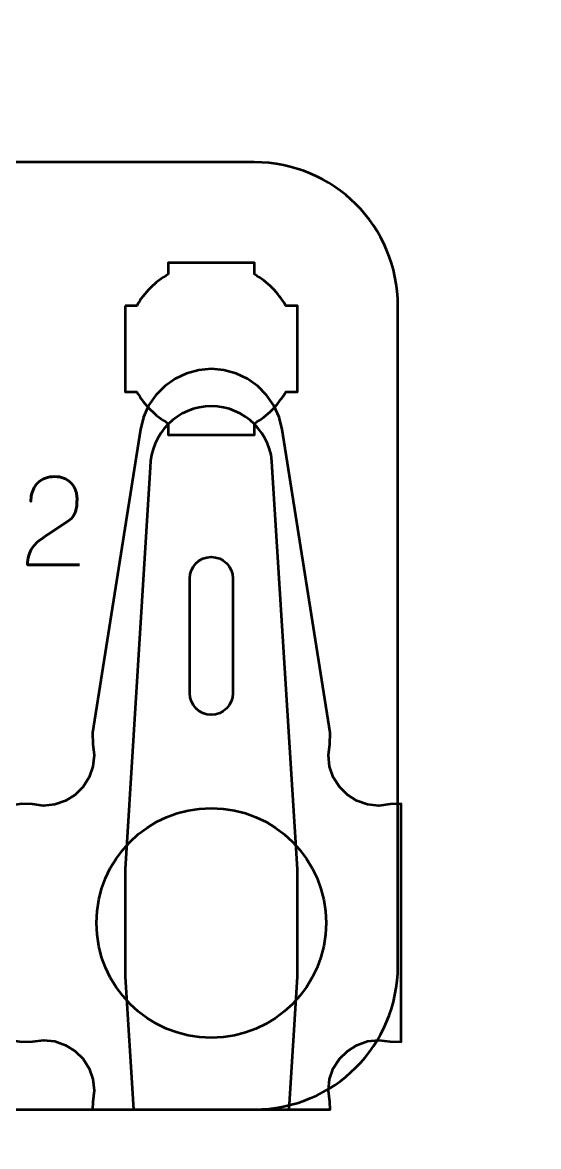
# Model space of a CAD drawing. Header units: centimetres. Extents: x -21 to 0, y -29.7 to 0.
# Drawn here: x -14.164 to -12.366, y -24.629 to -20.713 of the extents above; entities that cross this region are included whole.
import ezdxf

# ---------------------------------------------------------------- set-up
doc = ezdxf.new("R2010")
doc.units = ezdxf.units.CM
doc.header["$MEASUREMENT"] = 0
doc.layers.add('Layer 1', color=7, linetype='Continuous')

msp = doc.modelspace()

# ---------------------------------------------------------------- linework, layer by layer
at = {"layer": 'Layer 1', "color": 250, "lineweight": 53}
msp.add_ellipse((-13.50589, -23.85), major_axis=(0, 0.4), ratio=1, dxfattribs=at)
at = {"layer": 'Layer 1', "color": 22, "lineweight": 53}
msp.add_open_spline([(-21.00003, -29.19995), (-21.00003, -29.19995), (-21.00003, -0.49992), (-21.00003, -0.49992), (-21.00003, -0.49992), (-21.00003, -0.22295), (-20.77694, 0.00004), (-20.49994, 0.00004), (-20.49994, 0.00004), (-20.49994, 0.00004), (-0.50008, 0.00004), (-0.50008, 0.00004), (-0.50008, 0.00004), (-0.22294, 0.00004), (0.00002, -0.22295), (0.00002, -0.49992), (0.00002, -0.49992), (0.00002, -0.49992), (0.00002, -29.19995), (0.00002, -29.19995), (0.00002, -29.19995), (0.00002, -29.47695), (-0.22294, -29.70004), (-0.50008, -29.70004), (-0.50008, -29.70004), (-0.50008, -29.70004), (-20.49994, -29.70004), (-20.49994, -29.70004), (-20.49994, -29.70004), (-20.77694, -29.70004), (-21.00003, -29.47695), (-21.00003, -29.19995)], degree=3, knots=[0, 0, 0, 0, 0.125, 0.125, 0.125, 0.125, 0.25, 0.25, 0.25, 0.25, 0.375, 0.375, 0.375, 0.375, 0.5, 0.5, 0.5, 0.5, 0.625, 0.625, 0.625, 0.625, 0.75, 0.75, 0.75, 0.75, 0.875, 0.875, 0.875, 0.875, 1, 1, 1, 1], dxfattribs=at)
at = {"layer": 'Layer 1', "color": 114, "lineweight": 53}
msp.add_open_spline([(-15.65583, -21.19997), (-15.65583, -21.19997), (-13.35596, -21.19997), (-13.35596, -21.19997), (-13.35596, -21.19997), (-13.07882, -21.19997), (-12.85586, -21.42306), (-12.85586, -21.70006), (-12.85586, -21.70006), (-12.85586, -21.70006), (-12.85586, -23.99993), (-12.85586, -23.99993), (-12.85586, -23.99993), (-12.85586, -24.27707), (-13.07882, -24.50003), (-13.35596, -24.50003), (-13.35596, -24.50003), (-13.35596, -24.50003), (-15.65583, -24.50003), (-15.65583, -24.50003), (-15.65583, -24.50003), (-15.93283, -24.50003), (-16.15592, -24.27707), (-16.15592, -23.99993), (-16.15592, -23.99993), (-16.15592, -23.99993), (-16.15592, -21.70006), (-16.15592, -21.70006), (-16.15592, -21.70006), (-16.15592, -21.42306), (-15.93283, -21.19997), (-15.65583, -21.19997)], degree=3, knots=[0, 0, 0, 0, 0.125, 0.125, 0.125, 0.125, 0.25, 0.25, 0.25, 0.25, 0.375, 0.375, 0.375, 0.375, 0.5, 0.5, 0.5, 0.5, 0.625, 0.625, 0.625, 0.625, 0.75, 0.75, 0.75, 0.75, 0.875, 0.875, 0.875, 0.875, 1, 1, 1, 1], dxfattribs=at)
at = {"layer": 'Layer 1', "lineweight": 53}
msp.add_open_spline([(-13.80589, -21.69994), (-13.80589, -21.69994), (-13.76569, -21.69994), (-13.76569, -21.69994), (-13.76569, -21.69994), (-13.73936, -21.65442), (-13.7014, -21.61649), (-13.65589, -21.59016), (-13.65589, -21.59016), (-13.65589, -21.59016), (-13.65589, -21.54994), (-13.65589, -21.54994), (-13.65589, -21.54994), (-13.65589, -21.54994), (-13.35589, -21.54994), (-13.35589, -21.54994), (-13.35589, -21.54994), (-13.35589, -21.54994), (-13.35589, -21.59013), (-13.35589, -21.59013), (-13.35589, -21.59013), (-13.31036, -21.61646), (-13.27237, -21.65441), (-13.24601, -21.69994), (-13.24601, -21.69994), (-13.24601, -21.69994), (-13.20589, -21.69994), (-13.20589, -21.69994), (-13.20589, -21.69994), (-13.20589, -21.69994), (-13.20589, -21.84536), (-13.20589, -21.84536), (-13.20589, -21.84536), (-13.20589, -21.84536), (-13.20583, -21.85001), (-13.20583, -21.85001), (-13.20583, -21.85001), (-13.20583, -21.85001), (-13.20589, -21.85465), (-13.20589, -21.85465), (-13.20589, -21.85465), (-13.20589, -21.85465), (-13.20589, -21.99994), (-13.20589, -21.99994), (-13.20589, -21.99994), (-13.20589, -21.99994), (-13.24596, -21.99994), (-13.24596, -21.99994), (-13.24596, -21.99994), (-13.27231, -22.04551), (-13.31031, -22.08352), (-13.35589, -22.10988), (-13.35589, -22.10988), (-13.35589, -22.10988), (-13.35589, -22.14994), (-13.35589, -22.14994), (-13.35589, -22.14994), (-13.35589, -22.14994), (-13.49917, -22.14994), (-13.49917, -22.14994), (-13.49917, -22.14994), (-13.49917, -22.14994), (-13.50584, -22.15002), (-13.50584, -22.15002), (-13.50584, -22.15002), (-13.50584, -22.15002), (-13.51252, -22.14994), (-13.51252, -22.14994), (-13.51252, -22.14994), (-13.51252, -22.14994), (-13.65589, -22.14994), (-13.65589, -22.14994), (-13.65589, -22.14994), (-13.65589, -22.14994), (-13.65589, -22.10984), (-13.65589, -22.10984), (-13.65589, -22.10984), (-13.70143, -22.08348), (-13.73941, -22.04549), (-13.76574, -21.99994), (-13.76574, -21.99994), (-13.76574, -21.99994), (-13.80589, -21.99994), (-13.80589, -21.99994), (-13.80589, -21.99994), (-13.80589, -21.99994), (-13.80589, -21.69994), (-13.80589, -21.69994)], degree=3, knots=[0, 0, 0, 0, 0.0454545, 0.0454545, 0.0454545, 0.0454545, 0.0909091, 0.0909091, 0.0909091, 0.0909091, 0.1363636, 0.1363636, 0.1363636, 0.1363636, 0.1818182, 0.1818182, 0.1818182, 0.1818182, 0.2272727, 0.2272727, 0.2272727, 0.2272727, 0.2727273, 0.2727273, 0.2727273, 0.2727273, 0.3181818, 0.3181818, 0.3181818, 0.3181818, 0.3636364, 0.3636364, 0.3636364, 0.3636364, 0.4090909, 0.4090909, 0.4090909, 0.4090909, 0.4545455, 0.4545455, 0.4545455, 0.4545455, 0.5, 0.5, 0.5, 0.5, 0.5454545, 0.5454545, 0.5454545, 0.5454545, 0.5909091, 0.5909091, 0.5909091, 0.5909091, 0.6363636, 0.6363636, 0.6363636, 0.6363636, 0.6818182, 0.6818182, 0.6818182, 0.6818182, 0.7272727, 0.7272727, 0.7272727, 0.7272727, 0.7727273, 0.7727273, 0.7727273, 0.7727273, 0.8181818, 0.8181818, 0.8181818, 0.8181818, 0.8636364, 0.8636364, 0.8636364, 0.8636364, 0.9090909, 0.9090909, 0.9090909, 0.9090909, 0.9545455, 0.9545455, 0.9545455, 0.9545455, 1, 1, 1, 1], dxfattribs=at)
at = {"layer": 'Layer 1', "color": 30, "lineweight": 53}
for points, knots in [([(-13.25916, -22.1307), (-13.25916, -22.1307), (-13.09202, -23.18818), (-13.09202, -23.18818), (-13.09202, -23.18818), (-13.09202, -23.18818), (-13.09281, -23.227), (-13.09281, -23.227), (-13.09281, -23.227), (-13.09281, -23.227), (-13.09757, -23.26582), (-13.09757, -23.26582), (-13.09757, -23.26582), (-13.09757, -23.26582), (-13.0936, -23.30463), (-13.0936, -23.30463), (-13.0936, -23.30463), (-13.0936, -23.30463), (-13.08093, -23.34185), (-13.08093, -23.34185), (-13.08093, -23.34185), (-13.08093, -23.34185), (-13.05954, -23.37592), (-13.05954, -23.37592), (-13.05954, -23.37592), (-13.05954, -23.37592), (-13.0318, -23.40364), (-13.0318, -23.40364), (-13.0318, -23.40364), (-13.0318, -23.40364), (-12.99855, -23.42423), (-12.99855, -23.42423), (-12.99855, -23.42423), (-12.99855, -23.42423), (-12.96131, -23.4377), (-12.96131, -23.4377), (-12.96131, -23.4377), (-12.96131, -23.4377), (-12.9217, -23.44166), (-12.9217, -23.44166), (-12.9217, -23.44166), (-12.9217, -23.44166), (-12.8829, -23.43691), (-12.8829, -23.43691), (-12.8829, -23.43691), (-12.8829, -23.43691), (-12.84409, -23.43532), (-12.84409, -23.43532), (-12.84409, -23.43532), (-12.84409, -23.43532), (-12.84409, -24.26389), (-12.84409, -24.26389), (-12.84409, -24.26389), (-12.84409, -24.26389), (-12.8829, -24.26309), (-12.8829, -24.26309), (-12.8829, -24.26309), (-12.8829, -24.26309), (-12.9217, -24.25834), (-12.9217, -24.25834), (-12.9217, -24.25834), (-12.9217, -24.25834), (-12.96131, -24.26231), (-12.96131, -24.26231), (-12.96131, -24.26231), (-12.96131, -24.26231), (-12.99855, -24.27577), (-12.99855, -24.27577), (-12.99855, -24.27577), (-12.99855, -24.27577), (-13.0318, -24.29636), (-13.0318, -24.29636), (-13.0318, -24.29636), (-13.0318, -24.29636), (-13.05954, -24.32409), (-13.05954, -24.32409), (-13.05954, -24.32409), (-13.05954, -24.32409), (-13.08093, -24.35736), (-13.08093, -24.35736), (-13.08093, -24.35736), (-13.08093, -24.35736), (-13.0936, -24.39459), (-13.0936, -24.39459), (-13.0936, -24.39459), (-13.0936, -24.39459), (-13.09757, -24.43419), (-13.09757, -24.43419), (-13.09757, -24.43419), (-13.09757, -24.43419), (-13.09281, -24.47301), (-13.09281, -24.47301), (-13.09281, -24.47301), (-13.09281, -24.47301), (-13.09226, -24.50003), (-13.09226, -24.50003), (-13.09226, -24.50003), (-13.09226, -24.50003), (-13.91954, -24.50003), (-13.91954, -24.50003), (-13.91954, -24.50003), (-13.91954, -24.50003), (-13.91899, -24.47301), (-13.91899, -24.47301), (-13.91899, -24.47301), (-13.91899, -24.47301), (-13.91424, -24.43419), (-13.91424, -24.43419), (-13.91424, -24.43419), (-13.91424, -24.43419), (-13.9182, -24.39459), (-13.9182, -24.39459), (-13.9182, -24.39459), (-13.9182, -24.39459), (-13.93087, -24.35736), (-13.93087, -24.35736), (-13.93087, -24.35736), (-13.93087, -24.35736), (-13.95226, -24.32409), (-13.95226, -24.32409), (-13.95226, -24.32409), (-13.95226, -24.32409), (-13.97999, -24.29636), (-13.97999, -24.29636), (-13.97999, -24.29636), (-13.97999, -24.29636), (-14.01326, -24.27577), (-14.01326, -24.27577), (-14.01326, -24.27577), (-14.01326, -24.27577), (-14.05048, -24.26231), (-14.05048, -24.26231), (-14.05048, -24.26231), (-14.05048, -24.26231), (-14.09009, -24.25834), (-14.09009, -24.25834), (-14.09009, -24.25834), (-14.09009, -24.25834), (-14.1289, -24.26309), (-14.1289, -24.26309), (-14.1289, -24.26309), (-14.1289, -24.26309), (-14.16692, -24.26389), (-14.16692, -24.26389), (-14.16692, -24.26389), (-14.16692, -24.26389), (-15.2244, -24.09675), (-15.2244, -24.09675), (-15.2244, -24.09675), (-15.2244, -24.09675), (-15.26717, -24.08645), (-15.26717, -24.08645), (-15.26717, -24.08645), (-15.26717, -24.08645), (-15.30678, -24.06823), (-15.30678, -24.06823), (-15.30678, -24.06823), (-15.30678, -24.06823), (-15.34322, -24.04288), (-15.34322, -24.04288), (-15.34322, -24.04288), (-15.34322, -24.04288), (-15.3749, -24.01199), (-15.3749, -24.01199), (-15.3749, -24.01199), (-15.3749, -24.01199), (-15.40025, -23.97635), (-15.40025, -23.97635), (-15.40025, -23.97635), (-15.40025, -23.97635), (-15.41925, -23.93674), (-15.41925, -23.93674), (-15.41925, -23.93674), (-15.41925, -23.93674), (-15.43115, -23.89397), (-15.43115, -23.89397), (-15.43115, -23.89397), (-15.43115, -23.89397), (-15.43511, -23.84961), (-15.43511, -23.84961), (-15.43511, -23.84961), (-15.43511, -23.84961), (-15.43115, -23.80604), (-15.43115, -23.80604), (-15.43115, -23.80604), (-15.43115, -23.80604), (-15.41925, -23.76327), (-15.41925, -23.76327), (-15.41925, -23.76327), (-15.41925, -23.76327), (-15.40025, -23.72366), (-15.40025, -23.72366), (-15.40025, -23.72366), (-15.40025, -23.72366), (-15.3749, -23.68722), (-15.3749, -23.68722), (-15.3749, -23.68722), (-15.3749, -23.68722), (-15.34322, -23.65633), (-15.34322, -23.65633), (-15.34322, -23.65633), (-15.34322, -23.65633), (-15.30678, -23.63178), (-15.30678, -23.63178), (-15.30678, -23.63178), (-15.30678, -23.63178), (-15.26717, -23.61355), (-15.26717, -23.61355), (-15.26717, -23.61355), (-15.26717, -23.61355), (-15.2244, -23.60326), (-15.2244, -23.60326), (-15.2244, -23.60326), (-15.2244, -23.60326), (-14.16692, -23.43532), (-14.16692, -23.43532), (-14.16692, -23.43532), (-14.16692, -23.43532), (-14.1289, -23.43691), (-14.1289, -23.43691), (-14.1289, -23.43691), (-14.1289, -23.43691), (-14.09009, -23.44166), (-14.09009, -23.44166), (-14.09009, -23.44166), (-14.09009, -23.44166), (-14.05048, -23.4377), (-14.05048, -23.4377), (-14.05048, -23.4377), (-14.05048, -23.4377), (-14.01326, -23.42423), (-14.01326, -23.42423), (-14.01326, -23.42423), (-14.01326, -23.42423), (-13.97999, -23.40364), (-13.97999, -23.40364), (-13.97999, -23.40364), (-13.97999, -23.40364), (-13.95226, -23.37592), (-13.95226, -23.37592), (-13.95226, -23.37592), (-13.95226, -23.37592), (-13.93087, -23.34185), (-13.93087, -23.34185), (-13.93087, -23.34185), (-13.93087, -23.34185), (-13.9182, -23.30463), (-13.9182, -23.30463), (-13.9182, -23.30463), (-13.9182, -23.30463), (-13.91424, -23.26582), (-13.91424, -23.26582), (-13.91424, -23.26582), (-13.91424, -23.26582), (-13.91899, -23.227), (-13.91899, -23.227), (-13.91899, -23.227), (-13.91899, -23.227), (-13.91978, -23.18818), (-13.91978, -23.18818), (-13.91978, -23.18818), (-13.91978, -23.18818), (-13.75265, -22.1307), (-13.75265, -22.1307), (-13.75265, -22.1307), (-13.75265, -22.1307), (-13.74235, -22.08793), (-13.74235, -22.08793), (-13.74235, -22.08793), (-13.74235, -22.08793), (-13.72413, -22.04753), (-13.72413, -22.04753), (-13.72413, -22.04753), (-13.72413, -22.04753), (-13.69878, -22.01109), (-13.69878, -22.01109), (-13.69878, -22.01109), (-13.69878, -22.01109), (-13.66789, -21.9802), (-13.66789, -21.9802), (-13.66789, -21.9802), (-13.66789, -21.9802), (-13.63225, -21.95406), (-13.63225, -21.95406), (-13.63225, -21.95406), (-13.63225, -21.95406), (-13.59264, -21.93584), (-13.59264, -21.93584), (-13.59264, -21.93584), (-13.59264, -21.93584), (-13.54985, -21.92396), (-13.54985, -21.92396), (-13.54985, -21.92396), (-13.54985, -21.92396), (-13.5055, -21.92), (-13.5055, -21.92), (-13.5055, -21.92), (-13.5055, -21.92), (-13.46193, -21.92396), (-13.46193, -21.92396), (-13.46193, -21.92396), (-13.46193, -21.92396), (-13.41916, -21.93584), (-13.41916, -21.93584), (-13.41916, -21.93584), (-13.41916, -21.93584), (-13.37955, -21.95406), (-13.37955, -21.95406), (-13.37955, -21.95406), (-13.37955, -21.95406), (-13.34391, -21.9802), (-13.34391, -21.9802), (-13.34391, -21.9802), (-13.34391, -21.9802), (-13.31302, -22.01109), (-13.31302, -22.01109), (-13.31302, -22.01109), (-13.31302, -22.01109), (-13.28766, -22.04753), (-13.28766, -22.04753), (-13.28766, -22.04753), (-13.28766, -22.04753), (-13.26945, -22.08793), (-13.26945, -22.08793), (-13.26945, -22.08793), (-13.26945, -22.08793), (-13.25916, -22.1307), (-13.25916, -22.1307)], [0, 0, 0, 0, 0.0121951, 0.0121951, 0.0121951, 0.0121951, 0.0243902, 0.0243902, 0.0243902, 0.0243902, 0.0365854, 0.0365854, 0.0365854, 0.0365854, 0.0487805, 0.0487805, 0.0487805, 0.0487805, 0.0609756, 0.0609756, 0.0609756, 0.0609756, 0.0731707, 0.0731707, 0.0731707, 0.0731707, 0.0853659, 0.0853659, 0.0853659, 0.0853659, 0.097561, 0.097561, 0.097561, 0.097561, 0.1097561, 0.1097561, 0.1097561, 0.1097561, 0.1219512, 0.1219512, 0.1219512, 0.1219512, 0.1341463, 0.1341463, 0.1341463, 0.1341463, 0.1463415, 0.1463415, 0.1463415, 0.1463415, 0.1585366, 0.1585366, 0.1585366, 0.1585366, 0.1707317, 0.1707317, 0.1707317, 0.1707317, 0.1829268, 0.1829268, 0.1829268, 0.1829268, 0.195122, 0.195122, 0.195122, 0.195122, 0.2073171, 0.2073171, 0.2073171, 0.2073171, 0.2195122, 0.2195122, 0.2195122, 0.2195122, 0.2317073, 0.2317073, 0.2317073, 0.2317073, 0.2439024, 0.2439024, 0.2439024, 0.2439024, 0.2560976, 0.2560976, 0.2560976, 0.2560976, 0.2682927, 0.2682927, 0.2682927, 0.2682927, 0.2804878, 0.2804878, 0.2804878, 0.2804878, 0.2926829, 0.2926829, 0.2926829, 0.2926829, 0.304878, 0.304878, 0.304878, 0.304878, 0.3170732, 0.3170732, 0.3170732, 0.3170732, 0.3292683, 0.3292683, 0.3292683, 0.3292683, 0.3414634, 0.3414634, 0.3414634, 0.3414634, 0.3536585, 0.3536585, 0.3536585, 0.3536585, 0.3658537, 0.3658537, 0.3658537, 0.3658537, 0.3780488, 0.3780488, 0.3780488, 0.3780488, 0.3902439, 0.3902439, 0.3902439, 0.3902439, 0.402439, 0.402439, 0.402439, 0.402439, 0.4146341, 0.4146341, 0.4146341, 0.4146341, 0.4268293, 0.4268293, 0.4268293, 0.4268293, 0.4390244, 0.4390244, 0.4390244, 0.4390244, 0.4512195, 0.4512195, 0.4512195, 0.4512195, 0.4634146, 0.4634146, 0.4634146, 0.4634146, 0.4756098, 0.4756098, 0.4756098, 0.4756098, 0.4878049, 0.4878049, 0.4878049, 0.4878049, 0.5, 0.5, 0.5, 0.5, 0.5121951, 0.5121951, 0.5121951, 0.5121951, 0.5243902, 0.5243902, 0.5243902, 0.5243902, 0.5365854, 0.5365854, 0.5365854, 0.5365854, 0.5487805, 0.5487805, 0.5487805, 0.5487805, 0.5609756, 0.5609756, 0.5609756, 0.5609756, 0.5731707, 0.5731707, 0.5731707, 0.5731707, 0.5853659, 0.5853659, 0.5853659, 0.5853659, 0.597561, 0.597561, 0.597561, 0.597561, 0.6097561, 0.6097561, 0.6097561, 0.6097561, 0.6219512, 0.6219512, 0.6219512, 0.6219512, 0.6341463, 0.6341463, 0.6341463, 0.6341463, 0.6463415, 0.6463415, 0.6463415, 0.6463415, 0.6585366, 0.6585366, 0.6585366, 0.6585366, 0.6707317, 0.6707317, 0.6707317, 0.6707317, 0.6829268, 0.6829268, 0.6829268, 0.6829268, 0.695122, 0.695122, 0.695122, 0.695122, 0.7073171, 0.7073171, 0.7073171, 0.7073171, 0.7195122, 0.7195122, 0.7195122, 0.7195122, 0.7317073, 0.7317073, 0.7317073, 0.7317073, 0.7439024, 0.7439024, 0.7439024, 0.7439024, 0.7560976, 0.7560976, 0.7560976, 0.7560976, 0.7682927, 0.7682927, 0.7682927, 0.7682927, 0.7804878, 0.7804878, 0.7804878, 0.7804878, 0.7926829, 0.7926829, 0.7926829, 0.7926829, 0.804878, 0.804878, 0.804878, 0.804878, 0.8170732, 0.8170732, 0.8170732, 0.8170732, 0.8292683, 0.8292683, 0.8292683, 0.8292683, 0.8414634, 0.8414634, 0.8414634, 0.8414634, 0.8536585, 0.8536585, 0.8536585, 0.8536585, 0.8658537, 0.8658537, 0.8658537, 0.8658537, 0.8780488, 0.8780488, 0.8780488, 0.8780488, 0.8902439, 0.8902439, 0.8902439, 0.8902439, 0.902439, 0.902439, 0.902439, 0.902439, 0.9146341, 0.9146341, 0.9146341, 0.9146341, 0.9268293, 0.9268293, 0.9268293, 0.9268293, 0.9390244, 0.9390244, 0.9390244, 0.9390244, 0.9512195, 0.9512195, 0.9512195, 0.9512195, 0.9634146, 0.9634146, 0.9634146, 0.9634146, 0.9756098, 0.9756098, 0.9756098, 0.9756098, 0.9878049, 0.9878049, 0.9878049, 0.9878049, 1, 1, 1, 1]), ([(-13.80589, -24.0375), (-13.80589, -24.0375), (-13.80589, -23.6625), (-13.80589, -23.6625), (-13.80589, -23.6625), (-13.80589, -23.6625), (-13.71839, -22.2625), (-13.71839, -22.2625), (-13.71839, -22.2625), (-13.71839, -22.14546), (-13.62293, -22.05), (-13.50589, -22.05), (-13.50589, -22.05), (-13.38885, -22.05), (-13.29339, -22.14546), (-13.29339, -22.2625), (-13.29339, -22.2625), (-13.29339, -22.2625), (-13.20589, -23.6625), (-13.20589, -23.6625), (-13.20589, -23.6625), (-13.20589, -23.6625), (-13.20589, -24.0375), (-13.20589, -24.0375), (-13.20589, -24.0375), (-13.20589, -24.0375), (-13.2348, -24.50003), (-13.2348, -24.50003), (-13.2348, -24.50003), (-13.2348, -24.50003), (-13.77698, -24.50003), (-13.77698, -24.50003), (-13.77698, -24.50003), (-13.77698, -24.50003), (-13.80589, -24.0375), (-13.80589, -24.0375)], [0, 0, 0, 0, 0.1111111, 0.1111111, 0.1111111, 0.1111111, 0.2222222, 0.2222222, 0.2222222, 0.2222222, 0.3333333, 0.3333333, 0.3333333, 0.3333333, 0.4444444, 0.4444444, 0.4444444, 0.4444444, 0.5555556, 0.5555556, 0.5555556, 0.5555556, 0.6666667, 0.6666667, 0.6666667, 0.6666667, 0.7777778, 0.7777778, 0.7777778, 0.7777778, 0.8888889, 0.8888889, 0.8888889, 0.8888889, 1, 1, 1, 1]), ([(-13.96479, -22.60282), (-13.96479, -22.60282), (-14.1464, -22.60282), (-14.1464, -22.60282), (-14.1464, -22.60282), (-14.14605, -22.59054), (-14.1445, -22.57968), (-14.14188, -22.57036), (-14.14188, -22.57036), (-14.1392, -22.56105), (-14.13561, -22.55287), (-14.13116, -22.54581), (-14.13116, -22.54581), (-14.12664, -22.53876), (-14.12149, -22.53248), (-14.11564, -22.52697), (-14.11564, -22.52697), (-14.10978, -22.5214), (-14.1035, -22.51632), (-14.09673, -22.51152), (-14.09673, -22.51152), (-14.08996, -22.50679), (-14.08297, -22.50207), (-14.0757, -22.49741), (-14.0757, -22.49741), (-14.0757, -22.49741), (-14.00331, -22.44915), (-14.00331, -22.44915), (-14.00331, -22.44915), (-13.99591, -22.44393), (-13.99012, -22.43822), (-13.98603, -22.43208), (-13.98603, -22.43208), (-13.98187, -22.42594), (-13.97897, -22.41945), (-13.97721, -22.4126), (-13.97721, -22.4126), (-13.97552, -22.40583), (-13.97446, -22.39885), (-13.97411, -22.39179), (-13.97411, -22.39179), (-13.97375, -22.38466), (-13.97361, -22.37754), (-13.97368, -22.37041), (-13.97368, -22.37041), (-13.97368, -22.36456), (-13.97446, -22.35828), (-13.97601, -22.3515), (-13.97601, -22.3515), (-13.97763, -22.3448), (-13.98017, -22.3381), (-13.98377, -22.33147), (-13.98377, -22.33147), (-13.98737, -22.32483), (-13.99217, -22.31877), (-13.99816, -22.31326), (-13.99816, -22.31326), (-14.00416, -22.30783), (-14.01157, -22.30346), (-14.02039, -22.30014), (-14.02039, -22.30014), (-14.02921, -22.29682), (-14.03958, -22.29513), (-14.05157, -22.29506), (-14.05157, -22.29506), (-14.06364, -22.29513), (-14.07429, -22.29682), (-14.08347, -22.30007), (-14.08347, -22.30007), (-14.09264, -22.30331), (-14.10047, -22.30783), (-14.10696, -22.31354), (-14.10696, -22.31354), (-14.11345, -22.31926), (-14.11867, -22.32589), (-14.12276, -22.3333), (-14.12276, -22.3333), (-14.12686, -22.34071), (-14.12982, -22.34861), (-14.13172, -22.35694), (-14.13172, -22.35694), (-14.13363, -22.36526), (-14.13455, -22.37373), (-14.13455, -22.38227), (-14.13455, -22.38227), (-14.13455, -22.37373), (-14.13363, -22.36526), (-14.13172, -22.35694), (-14.13172, -22.35694), (-14.12982, -22.34861), (-14.12686, -22.34071), (-14.12276, -22.3333), (-14.12276, -22.3333), (-14.11867, -22.32589), (-14.11345, -22.31926), (-14.10696, -22.31354), (-14.10696, -22.31354), (-14.10047, -22.30783), (-14.09264, -22.30331), (-14.08347, -22.30007), (-14.08347, -22.30007), (-14.07429, -22.29682), (-14.06364, -22.29513), (-14.05157, -22.29506), (-14.05157, -22.29506), (-14.03958, -22.29513), (-14.02921, -22.29682), (-14.02039, -22.30014), (-14.02039, -22.30014), (-14.01157, -22.30346), (-14.00416, -22.30783), (-13.99816, -22.31326), (-13.99816, -22.31326), (-13.99217, -22.31877), (-13.98737, -22.32483), (-13.98377, -22.33147), (-13.98377, -22.33147), (-13.98017, -22.3381), (-13.97763, -22.3448), (-13.97601, -22.3515), (-13.97601, -22.3515), (-13.97446, -22.35828), (-13.97368, -22.36456), (-13.97368, -22.37041), (-13.97368, -22.37041), (-13.97361, -22.37754), (-13.97375, -22.38466), (-13.97411, -22.39179), (-13.97411, -22.39179), (-13.97446, -22.39885), (-13.97552, -22.40583), (-13.97721, -22.4126), (-13.97721, -22.4126), (-13.97897, -22.41945), (-13.98187, -22.42594), (-13.98603, -22.43208), (-13.98603, -22.43208), (-13.99012, -22.43822), (-13.99591, -22.44393), (-14.00331, -22.44915), (-14.00331, -22.44915), (-14.00331, -22.44915), (-14.0757, -22.49741), (-14.0757, -22.49741), (-14.0757, -22.49741), (-14.08297, -22.50207), (-14.08996, -22.50679), (-14.09673, -22.51152), (-14.09673, -22.51152), (-14.1035, -22.51632), (-14.10978, -22.5214), (-14.11564, -22.52697), (-14.11564, -22.52697), (-14.12149, -22.53248), (-14.12664, -22.53876), (-14.13116, -22.54581), (-14.13116, -22.54581), (-14.13561, -22.55287), (-14.1392, -22.56105), (-14.14188, -22.57036), (-14.14188, -22.57036), (-14.1445, -22.57968), (-14.14605, -22.59054), (-14.1464, -22.60282), (-14.1464, -22.60282), (-14.1464, -22.60282), (-13.96479, -22.60282), (-13.96479, -22.60282)], [0, 0, 0, 0, 0.0238095, 0.0238095, 0.0238095, 0.0238095, 0.047619, 0.047619, 0.047619, 0.047619, 0.0714286, 0.0714286, 0.0714286, 0.0714286, 0.0952381, 0.0952381, 0.0952381, 0.0952381, 0.1190476, 0.1190476, 0.1190476, 0.1190476, 0.1428571, 0.1428571, 0.1428571, 0.1428571, 0.1666667, 0.1666667, 0.1666667, 0.1666667, 0.1904762, 0.1904762, 0.1904762, 0.1904762, 0.2142857, 0.2142857, 0.2142857, 0.2142857, 0.2380952, 0.2380952, 0.2380952, 0.2380952, 0.2619048, 0.2619048, 0.2619048, 0.2619048, 0.2857143, 0.2857143, 0.2857143, 0.2857143, 0.3095238, 0.3095238, 0.3095238, 0.3095238, 0.3333333, 0.3333333, 0.3333333, 0.3333333, 0.3571429, 0.3571429, 0.3571429, 0.3571429, 0.3809524, 0.3809524, 0.3809524, 0.3809524, 0.4047619, 0.4047619, 0.4047619, 0.4047619, 0.4285714, 0.4285714, 0.4285714, 0.4285714, 0.452381, 0.452381, 0.452381, 0.452381, 0.4761905, 0.4761905, 0.4761905, 0.4761905, 0.5, 0.5, 0.5, 0.5, 0.5238095, 0.5238095, 0.5238095, 0.5238095, 0.547619, 0.547619, 0.547619, 0.547619, 0.5714286, 0.5714286, 0.5714286, 0.5714286, 0.5952381, 0.5952381, 0.5952381, 0.5952381, 0.6190476, 0.6190476, 0.6190476, 0.6190476, 0.6428571, 0.6428571, 0.6428571, 0.6428571, 0.6666667, 0.6666667, 0.6666667, 0.6666667, 0.6904762, 0.6904762, 0.6904762, 0.6904762, 0.7142857, 0.7142857, 0.7142857, 0.7142857, 0.7380952, 0.7380952, 0.7380952, 0.7380952, 0.7619048, 0.7619048, 0.7619048, 0.7619048, 0.7857143, 0.7857143, 0.7857143, 0.7857143, 0.8095238, 0.8095238, 0.8095238, 0.8095238, 0.8333333, 0.8333333, 0.8333333, 0.8333333, 0.8571429, 0.8571429, 0.8571429, 0.8571429, 0.8809524, 0.8809524, 0.8809524, 0.8809524, 0.9047619, 0.9047619, 0.9047619, 0.9047619, 0.9285714, 0.9285714, 0.9285714, 0.9285714, 0.952381, 0.952381, 0.952381, 0.952381, 0.9761905, 0.9761905, 0.9761905, 0.9761905, 1, 1, 1, 1])]:
    msp.add_open_spline(points, degree=3, knots=knots, dxfattribs=at)
at = {"layer": 'Layer 1', "color": 250, "lineweight": 53}
msp.add_open_spline([(-13.43089, -22.65), (-13.43089, -22.60859), (-13.46448, -22.575), (-13.50589, -22.575), (-13.50589, -22.575), (-13.5473, -22.575), (-13.58089, -22.60859), (-13.58089, -22.65), (-13.58089, -22.65), (-13.58089, -22.65), (-13.58089, -23.05), (-13.58089, -23.05), (-13.58089, -23.05), (-13.58089, -23.09141), (-13.5473, -23.125), (-13.50589, -23.125), (-13.50589, -23.125), (-13.46448, -23.125), (-13.43089, -23.09141), (-13.43089, -23.05), (-13.43089, -23.05), (-13.43089, -23.05), (-13.43089, -22.65), (-13.43089, -22.65)], degree=3, knots=[0, 0, 0, 0, 0.1666667, 0.1666667, 0.1666667, 0.1666667, 0.3333333, 0.3333333, 0.3333333, 0.3333333, 0.5, 0.5, 0.5, 0.5, 0.6666667, 0.6666667, 0.6666667, 0.6666667, 0.8333333, 0.8333333, 0.8333333, 0.8333333, 1, 1, 1, 1], dxfattribs=at)

doc.saveas('drawing.dxf')
